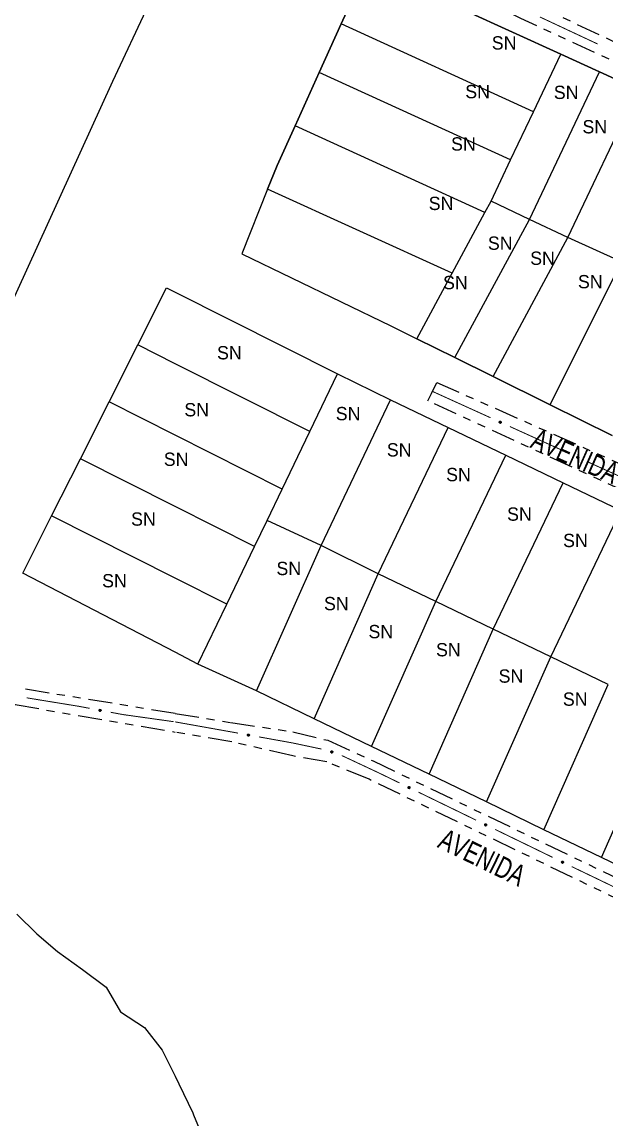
# Model space of a CAD drawing. Extents: x 203665 to 205970, y 4870865 to 4873745.
# Drawn here: x 204608.6 to 204718.4, y 4873324.7 to 4873530.9 of the extents above; entities that cross this region are included whole.
import ezdxf
from ezdxf.enums import TextEntityAlignment as Align

# ---------------------------------------------------------------- set-up
doc = ezdxf.new("R2010")
doc.units = 0
doc.header["$LTSCALE"] = 1.5
doc.header["$MEASUREMENT"] = 0
doc.linetypes.add('TRACO_25', pattern=[8, 3, -1, 1, -1, 1, -1])
for name, color, linetype in [('CD_MALHA_LOTES', 7, 'CONTINUOUS'), ('HD-CURSO-PERENE', 170, 'CONTINUOUS'), ('RU-QUADRA', 210, 'CONTINUOUS'), ('SV-EIXO-RUA-N-PAV', 6, 'CONTINUOUS'), ('SV-RUA-NAO-PAV', 7, 'CONTINUOUS'), ('SV-TXT-RUA-N-PAV', 7, 'CONTINUOUS'), ('Th_NmrPort', 1, 'CONTINUOUS')]:
    doc.layers.add(name, color=color, linetype=linetype)
doc.styles.add('ARIAL', font='ARIAL.SHX')

msp = doc.modelspace()

# ---------------------------------------------------------------- linework, layer by layer
at = {"layer": 'CD_MALHA_LOTES', "linetype": 'Continuous', "flags": 128}
for points in [[(204668.611436, 4873530.502455), (204673.57, 4873541.43)], [(204673.57, 4873541.43), (204709.876287, 4873524.818354)], [(204664.4793, 4873521.396167), (204668.611436, 4873530.502455)], [(204704.729816, 4873513.97931), (204668.611436, 4873530.502455)], [(204704.729816, 4873513.97931), (204709.876287, 4873524.818354)], [(204709.876287, 4873524.818354), (204717.150195, 4873521.490236)], [(204659.933949, 4873511.379248), (204664.4793, 4873521.396167)], [(204700.44109, 4873504.946774), (204664.4793, 4873521.396167)], [(204703.982763, 4873493.777985), (204717.150195, 4873521.490236)], [(204717.150195, 4873521.490236), (204724.424104, 4873518.162118)], [(204711.2, 4873490.35), (204724.424104, 4873518.162118)], [(204700.44109, 4873504.946774), (204704.729816, 4873513.97931)], [(204654.772231, 4873499.459038), (204656.551653, 4873503.925437), (204659.933949, 4873511.379248)], [(204695.618335, 4873495.076764), (204659.933949, 4873511.379248)], [(204696.76566, 4873497.205906), (204700.44109, 4873504.946774)], [(204654.772231, 4873499.459038), (204649.94, 4873487.33)], [(204689.464751, 4873483.657283), (204654.772231, 4873499.459038)], [(204695.618335, 4873495.076764), (204696.76566, 4873497.205906)], [(204703.982763, 4873493.777985), (204696.76566, 4873497.205906)], [(204689.464751, 4873483.657283), (204695.618335, 4873495.076764)], [(204689.994675, 4873467.796301), (204703.982763, 4873493.777985)], [(204711.2, 4873490.35), (204703.982763, 4873493.777985)], [(204697.159891, 4873464.248519), (204711.2, 4873490.35)], [(204721.308632, 4873485.790663), (204711.2, 4873490.35)], [(204649.94, 4873487.33), (204677.93, 4873473.77), (204682.829548, 4873471.34404)], [(204707.913803, 4873458.923831), (204721.308632, 4873485.790663)], [(204682.829548, 4873471.34404), (204689.464751, 4873483.657283)], [(204630.360957, 4873470.176319), (204635.757226, 4873480.89454)], [(204635.757226, 4873480.89454), (204637.387374, 4873480.073815)], [(204637.387374, 4873480.073815), (204667.897006, 4873464.713227)], [(204689.994675, 4873467.796301), (204682.829548, 4873471.34404)], [(204624.964687, 4873459.458097), (204630.360957, 4873470.176319)], [(204637.38718, 4873466.639839), (204630.360957, 4873470.176319)], [(204662.700048, 4873453.899221), (204637.38718, 4873466.639839)], [(204697.159891, 4873464.248519), (204689.994675, 4873467.796301)], [(204662.700048, 4873453.899221), (204667.897006, 4873464.713227)], [(204667.897006, 4873464.713227), (204677.898547, 4873459.843055)], [(204707.913803, 4873458.923831), (204697.159891, 4873464.248519)], [(204619.568418, 4873448.739875), (204624.964687, 4873459.458097)], [(204637.386985, 4873453.207365), (204624.964687, 4873459.458097)], [(204664.812635, 4873432.470774), (204677.898547, 4873459.843055)], [(204677.898547, 4873459.843055), (204688.717103, 4873454.650864)], [(204719.563892, 4873453.15541), (204707.913803, 4873458.923831)], [(204657.503089, 4873443.085215), (204662.700048, 4873453.899221)], [(204675.562176, 4873427.177641), (204688.717103, 4873454.650864)], [(204688.717103, 4873454.650864), (204699.535659, 4873449.458672)], [(204657.503089, 4873443.085215), (204637.386985, 4873453.207365)], [(204614.172149, 4873438.021653), (204619.568418, 4873448.739875)], [(204637.386791, 4873439.776365), (204619.568418, 4873448.739875)], [(204686.368432, 4873421.967279), (204699.535659, 4873449.458672)], [(204699.535659, 4873449.458672), (204710.354215, 4873444.266481)], [(204697.174688, 4873416.756916), (204710.354215, 4873444.266481)], [(204710.354215, 4873444.266481), (204721.17277, 4873439.074289)], [(204654.67197, 4873437.194127), (204657.503089, 4873443.085215)], [(204652.306131, 4873432.271209), (204637.386791, 4873439.776365)], [(204608.77588, 4873427.303431), (204614.172149, 4873438.021653)], [(204637.386597, 4873426.346811), (204614.172149, 4873438.021653)], [(204707.980945, 4873411.546553), (204721.17277, 4873439.074289)], [(204652.306131, 4873432.271209), (204654.67197, 4873437.194127)], [(204664.812635, 4873432.470774), (204654.67197, 4873437.194127)], [(204647.109172, 4873421.457203), (204652.306131, 4873432.271209)], [(204652.71, 4873405.13), (204664.812635, 4873432.470774)], [(204675.562176, 4873427.177641), (204664.812635, 4873432.470774)], [(204637.386395, 4873412.397019), (204608.77588, 4873427.303431)], [(204663.50963, 4873399.913244), (204675.562176, 4873427.177641)], [(204686.368432, 4873421.967279), (204675.562176, 4873427.177641)], [(204647.109172, 4873421.457203), (204637.386597, 4873426.346811)], [(204641.68, 4873410.16), (204647.109172, 4873421.457203)], [(204674.309259, 4873394.696489), (204686.368432, 4873421.967279)], [(204697.174688, 4873416.756916), (204686.368432, 4873421.967279)], [(204685.108889, 4873389.479733), (204697.174688, 4873416.756916)], [(204707.980945, 4873411.546553), (204697.174688, 4873416.756916)], [(204641.68, 4873410.16), (204637.386395, 4873412.397019)], [(204695.90852, 4873384.262977), (204707.980945, 4873411.546553)], [(204718.787202, 4873406.33619), (204707.980945, 4873411.546553)], [(204652.71, 4873405.13), (204641.68, 4873410.16)], [(204706.708152, 4873379.04622), (204718.787202, 4873406.33619)], [(204663.50963, 4873399.913244), (204652.71, 4873405.13)], [(204717.507783, 4873373.829464), (204729.59346, 4873401.125827)], [(204674.309259, 4873394.696489), (204663.50963, 4873399.913244)], [(204685.108889, 4873389.479733), (204674.309259, 4873394.696489)], [(204695.90852, 4873384.262977), (204685.108889, 4873389.479733)], [(204706.708152, 4873379.04622), (204695.90852, 4873384.262977)], [(204717.507783, 4873373.829464), (204706.708152, 4873379.04622)], [(204728.307415, 4873368.612707), (204717.507783, 4873373.829464)]]:
    msp.add_lwpolyline(points, dxfattribs=at)
at = {"layer": 'HD-CURSO-PERENE', "linetype": 'Continuous'}
msp.add_polyline3d([(204607.636565, 4873363.177758, 3.413763), (204611.416727, 4873359.507321, 3.413763), (204615.256784, 4873356.166903, 3.413763), (204619.98665, 4873352.786437, 3.413763), (204624.436573, 4873349.425987, 3.413763), (204627.087257, 4873344.805542, 3.334867), (204631.647042, 4873341.855114, 3.334867), (204634.977467, 4873337.604659, 3.334867), (204637.384772, 4873332.728563, 3.334867), (204638.098517, 4873331.284076, 3.334867), (204640.689453, 4873325.803576, 3.334867), (204640.828683, 4873325.465261, 3.334867), (204642.640329, 4873321.063158, 3.334867)], dxfattribs=at)
at = {"layer": 'RU-QUADRA', "linetype": 'Continuous', "flags": 128}
for points in [[(204724.424104, 4873518.162118), (204717.150195, 4873521.490236), (204709.876287, 4873524.818354), (204673.57, 4873541.43), (204668.611436, 4873530.502455), (204664.4793, 4873521.396167), (204659.933949, 4873511.379248), (204656.551653, 4873503.925437), (204654.772231, 4873499.459038), (204649.94, 4873487.33), (204677.93, 4873473.77), (204682.829548, 4873471.34404), (204689.994675, 4873467.796301), (204697.159891, 4873464.248519), (204707.913803, 4873458.923831), (204719.563892, 4873453.15541)], [(204728.307415, 4873368.612707), (204717.507783, 4873373.829464), (204706.708152, 4873379.04622), (204695.90852, 4873384.262977), (204685.108889, 4873389.479733), (204674.309259, 4873394.696489), (204663.50963, 4873399.913244), (204652.71, 4873405.13), (204641.68, 4873410.16), (204637.386395, 4873412.397019), (204608.77588, 4873427.303431), (204614.172149, 4873438.021653), (204619.568418, 4873448.739875), (204624.964687, 4873459.458097), (204630.360957, 4873470.176319), (204635.757226, 4873480.89454), (204637.387374, 4873480.073815), (204667.897006, 4873464.713227), (204677.898547, 4873459.843055), (204688.717103, 4873454.650864), (204699.535659, 4873449.458672), (204710.354215, 4873444.266481), (204721.17277, 4873439.074289)]]:
    msp.add_lwpolyline(points, dxfattribs=at)
at = {"layer": 'RU-QUADRA', "linetype": 'Continuous'}
msp.add_lwpolyline([(204605.63, 4873475.79), (204625.7, 4873519.74), (204632.39, 4873534.03)], dxfattribs=at)
at = {"layer": 'SV-EIXO-RUA-N-PAV', "const_width": 0.18}
for points in [[(204705.956196, 4873531.820225), (204716.824858, 4873526.733753)], [(204685.753937, 4873461.443658), (204696.681009, 4873456.48391)], [(204700.323366, 4873454.830661), (204711.250438, 4873449.870913)], [(204714.892796, 4873448.217664), (204725.819868, 4873443.257917)], [(204609.483573, 4873403.841873), (204618.366639, 4873402.395792)], [(204618.366639, 4873402.395792), (204619.277071, 4873402.247583)], [(204619.277071, 4873402.247583), (204621.319069, 4873401.864708)], [(204625.250558, 4873401.127554), (204627.216303, 4873400.758977)], [(204627.216303, 4873400.758977), (204627.502658, 4873400.705285)], [(204627.502658, 4873400.705285), (204637.117169, 4873399.35653)], [(204637.389544, 4873399.318321), (204647.234106, 4873397.562017)], [(204647.234106, 4873397.562017), (204647.707802, 4873397.477509)], [(204647.707802, 4873397.477509), (204649.202579, 4873397.208307)], [(204653.139248, 4873396.499333), (204659.04425, 4873395.435873)], [(204659.04425, 4873395.435873), (204659.482368, 4873395.356971)], [(204659.482368, 4873395.356971), (204664.916579, 4873394.205654)], [(204668.713369, 4873392.976051), (204668.91318, 4873392.901611)], [(204668.91318, 4873392.901611), (204675.058633, 4873390.021734)], [(204675.058633, 4873390.021734), (204675.581714, 4873389.776608)], [(204675.581714, 4873389.776608), (204679.55935, 4873387.843881)], [(204683.157122, 4873386.095729), (204693.950438, 4873380.851273)], [(204697.54821, 4873379.103121), (204708.341527, 4873373.858665)], [(204711.942556, 4873372.117249), (204722.756174, 4873366.914783)]]:
    msp.add_lwpolyline(points, dxfattribs=at)
at = {"layer": 'SV-EIXO-RUA-N-PAV'}
for points in [[(204698.416851, 4873455.816909), (204698.462388, 4873455.834753), (204698.505174, 4873455.840778), (204698.542305, 4873455.835532), (204698.573909, 4873455.822341), (204698.604721, 4873455.805204), (204698.631974, 4873455.781072), (204698.656289, 4873455.747589), (204698.67451, 4873455.702035), (204698.677801, 4873455.657799), (204698.674605, 4873455.62112), (204698.662747, 4873455.587374), (204698.645598, 4873455.557721), (204698.619595, 4873455.530241), (204698.585423, 4873455.505932), (204698.539173, 4873455.488718), (204698.497186, 4873455.483099), (204698.461404, 4873455.489117), (204698.427553, 4873455.501253), (204698.396307, 4873455.519125), (204698.369691, 4873455.542967), (204698.345277, 4873455.577418), (204698.328893, 4873455.623292), (204698.32281, 4873455.665104), (204698.328323, 4873455.700962), (204698.341022, 4873455.734019), (204698.357834, 4873455.765132), (204698.380952, 4873455.793537), (204698.416851, 4873455.816909)], [(204712.986281, 4873449.203912), (204713.031817, 4873449.221756), (204713.074603, 4873449.227781), (204713.111735, 4873449.222535), (204713.143338, 4873449.209344), (204713.17415, 4873449.192207), (204713.201403, 4873449.168075), (204713.225718, 4873449.134592), (204713.243939, 4873449.089038), (204713.24723, 4873449.044802), (204713.244035, 4873449.008123), (204713.232177, 4873448.974377), (204713.215027, 4873448.944724), (204713.189025, 4873448.917244), (204713.154852, 4873448.892935), (204713.108602, 4873448.875721), (204713.066616, 4873448.870102), (204713.030833, 4873448.87612), (204712.996983, 4873448.888256), (204712.965736, 4873448.906128), (204712.939121, 4873448.92997), (204712.914707, 4873448.964421), (204712.898322, 4873449.010295), (204712.89224, 4873449.052107), (204712.897753, 4873449.087965), (204712.910451, 4873449.121022), (204712.927264, 4873449.152135), (204712.950381, 4873449.18054), (204712.986281, 4873449.203912)], [(204623.163881, 4873401.630805), (204623.20385, 4873401.658992), (204623.243965, 4873401.675044), (204623.281277, 4873401.678802), (204623.315114, 4873401.673526), (204623.349123, 4873401.664229), (204623.381344, 4873401.647291), (204623.412941, 4873401.620571), (204623.441497, 4873401.580675), (204623.45524, 4873401.538499), (204623.460882, 4873401.502117), (204623.457412, 4873401.466516), (204623.447827, 4873401.433629), (204623.429126, 4873401.400743), (204623.401735, 4873401.368987), (204623.360923, 4873401.341243), (204623.321487, 4873401.325775), (204623.285302, 4873401.323088), (204623.249534, 4873401.326803), (204623.214927, 4873401.33671), (204623.183395, 4873401.353519), (204623.151471, 4873401.381156), (204623.124621, 4873401.4218), (204623.108745, 4873401.460956), (204623.10555, 4873401.497094), (204623.110001, 4873401.532226), (204623.118911, 4873401.56645), (204623.134589, 4873401.599548), (204623.163881, 4873401.630805)], [(204651.049019, 4873396.987624), (204651.088785, 4873397.016097), (204651.128784, 4873397.032436), (204651.166068, 4873397.036461), (204651.199942, 4873397.031428), (204651.234017, 4873397.022375), (204651.266358, 4873397.005668), (204651.298146, 4873396.979174), (204651.326987, 4873396.939484), (204651.341032, 4873396.897408), (204651.346934, 4873396.861067), (204651.343719, 4873396.825443), (204651.33437, 4873396.792488), (204651.315905, 4873396.759468), (204651.288742, 4873396.727517), (204651.24813, 4873396.699481), (204651.208806, 4873396.683732), (204651.172641, 4873396.680785), (204651.136847, 4873396.684244), (204651.10217, 4873396.693903), (204651.070518, 4873396.710486), (204651.038398, 4873396.737893), (204651.011257, 4873396.778344), (204650.995102, 4873396.817385), (204650.991648, 4873396.853499), (204650.995847, 4873396.888662), (204651.004511, 4873396.922949), (204651.019952, 4873396.956158), (204651.049019, 4873396.987624)], [(204666.742994, 4873393.827584), (204666.787182, 4873393.848546), (204666.829447, 4873393.857526), (204666.866853, 4873393.85487), (204666.899296, 4873393.843904), (204666.931223, 4873393.828947), (204666.960085, 4873393.806765), (204666.986666, 4873393.77505), (204667.008005, 4873393.730871), (204667.014358, 4873393.686971), (204667.013717, 4873393.650159), (204667.00423, 4873393.615671), (204666.98918, 4873393.584899), (204666.965148, 4873393.55568), (204666.932745, 4873393.529057), (204666.887801, 4873393.508675), (204666.846306, 4873393.500155), (204666.810192, 4873393.503674), (204666.775581, 4873393.513431), (204666.743169, 4873393.529092), (204666.714963, 4873393.551029), (204666.688216, 4873393.583702), (204666.668687, 4873393.628328), (204666.659717, 4873393.669617), (204666.662728, 4873393.705771), (204666.673101, 4873393.73963), (204666.687714, 4873393.771835), (204666.708803, 4873393.801776), (204666.742994, 4873393.827584)], [(204681.277113, 4873387.13161), (204681.323102, 4873387.148255), (204681.36603, 4873387.153156), (204681.403012, 4873387.146939), (204681.434259, 4873387.132923), (204681.464611, 4873387.114984), (204681.491222, 4873387.090147), (204681.514651, 4873387.056038), (204681.531671, 4873387.010022), (204681.533802, 4873386.965715), (204681.529646, 4873386.929133), (204681.516908, 4873386.895709), (204681.498987, 4873386.866515), (204681.472273, 4873386.839727), (204681.437475, 4873386.816321), (204681.39079, 4873386.800326), (204681.348671, 4873386.795809), (204681.313058, 4873386.802763), (204681.279537, 4873386.815782), (204681.24877, 4873386.834467), (204681.222788, 4873386.858999), (204681.199286, 4873386.894078), (204681.184109, 4873386.940365), (204681.179125, 4873386.982322), (204681.185576, 4873387.018023), (204681.199137, 4873387.050736), (204681.216759, 4873387.081398), (204681.240613, 4873387.109187), (204681.277113, 4873387.13161)], [(204695.668201, 4873380.139002), (204695.71419, 4873380.155647), (204695.757119, 4873380.160548), (204695.7941, 4873380.154331), (204695.825347, 4873380.140315), (204695.855699, 4873380.122376), (204695.88231, 4873380.097539), (204695.905739, 4873380.06343), (204695.92276, 4873380.017414), (204695.924891, 4873379.973107), (204695.920735, 4873379.936525), (204695.907997, 4873379.903101), (204695.890076, 4873379.873907), (204695.863362, 4873379.847119), (204695.828564, 4873379.823713), (204695.781878, 4873379.807718), (204695.739759, 4873379.803201), (204695.704147, 4873379.810154), (204695.670626, 4873379.823174), (204695.639858, 4873379.841859), (204695.613877, 4873379.866391), (204695.590375, 4873379.90147), (204695.575198, 4873379.947757), (204695.570214, 4873379.989714), (204695.576665, 4873380.025415), (204695.590225, 4873380.058128), (204695.607848, 4873380.08879), (204695.631701, 4873380.116579), (204695.668201, 4873380.139002)], [(204710.126113, 4873373.113303), (204710.172037, 4873373.130127), (204710.214946, 4873373.135195), (204710.251951, 4873373.129121), (204710.283252, 4873373.115227), (204710.313674, 4873373.097407), (204710.340381, 4873373.072673), (204710.363943, 4873373.038655), (204710.381142, 4873372.992705), (204710.383445, 4873372.948407), (204710.379431, 4873372.911809), (204710.366823, 4873372.878336), (204710.349016, 4873372.849073), (204710.322406, 4873372.822181), (204710.287699, 4873372.79864), (204710.241077, 4873372.782463), (204710.198975, 4873372.777783), (204710.163336, 4873372.784598), (204710.129765, 4873372.797487), (204710.098925, 4873372.816053), (204710.072848, 4873372.840483), (204710.04921, 4873372.87547), (204710.033853, 4873372.921698), (204710.028706, 4873372.963636), (204710.035018, 4873372.999361), (204710.048452, 4873373.032127), (204710.065955, 4873373.062857), (204710.0897, 4873373.090739), (204710.126113, 4873373.113303)]]:
    msp.add_lwpolyline(points, close=True, dxfattribs=at)
for points in [[(204698.398924, 4873455.803238), (204698.661412, 4873455.724555)], [(204698.416851, 4873455.816909), (204698.656289, 4873455.747589)], [(204698.44205, 4873455.825621), (204698.637223, 4873455.767003)], [(204698.462388, 4873455.834753), (204698.631974, 4873455.781072)], [(204698.486763, 4873455.838293), (204698.609878, 4873455.795898)], [(204698.505174, 4873455.840778), (204698.604721, 4873455.805204)], [(204698.32281, 4873455.665104), (204698.645598, 4873455.557721)], [(204698.327414, 4873455.642389), (204698.627856, 4873455.54498)], [(204698.328323, 4873455.700962), (204698.662747, 4873455.587374)], [(204698.328409, 4873455.680898), (204698.651217, 4873455.573338)], [(204698.328893, 4873455.623292), (204698.619595, 4873455.530241)], [(204698.33686, 4873455.716024), (204698.665995, 4873455.602595)], [(204698.341022, 4873455.734019), (204698.674605, 4873455.62112)], [(204698.341214, 4873455.600161), (204698.599525, 4873455.518879)], [(204698.345277, 4873455.577418), (204698.585423, 4873455.505932)], [(204698.35333, 4873455.749008), (204698.67241, 4873455.64314)], [(204698.357834, 4873455.765132), (204698.677801, 4873455.657799)], [(204698.363482, 4873455.560083), (204698.555042, 4873455.500109)], [(204698.369691, 4873455.542967), (204698.539173, 4873455.488718)], [(204698.373642, 4873455.777251), (204698.672163, 4873455.682213)], [(204698.380952, 4873455.793537), (204698.67451, 4873455.702035)], [(204698.387214, 4873455.529831), (204698.512135, 4873455.488115)], [(204698.396307, 4873455.519125), (204698.497186, 4873455.483099)], [(204712.89224, 4873449.052107), (204713.215027, 4873448.944724)], [(204712.896843, 4873449.029392), (204713.197286, 4873448.931983)], [(204712.897753, 4873449.087965), (204713.232177, 4873448.974377)], [(204712.897839, 4873449.067901), (204713.220647, 4873448.960341)], [(204712.898322, 4873449.010295), (204713.189025, 4873448.917244)], [(204712.906289, 4873449.103027), (204713.235425, 4873448.989598)], [(204712.910451, 4873449.121022), (204713.244035, 4873449.008123)], [(204712.910643, 4873448.987164), (204713.168955, 4873448.905882)], [(204712.914707, 4873448.964421), (204713.154852, 4873448.892935)], [(204712.922759, 4873449.136011), (204713.24184, 4873449.030143)], [(204712.927264, 4873449.152135), (204713.24723, 4873449.044802)], [(204712.932912, 4873448.947086), (204713.124471, 4873448.887112)], [(204712.939121, 4873448.92997), (204713.108602, 4873448.875721)], [(204712.943071, 4873449.164254), (204713.241593, 4873449.069216)], [(204712.950381, 4873449.18054), (204713.243939, 4873449.089038)], [(204712.956643, 4873448.916834), (204713.081564, 4873448.875118)], [(204712.965736, 4873448.906128), (204713.066616, 4873448.870102)], [(204712.968353, 4873449.190241), (204713.230842, 4873449.111558)], [(204712.986281, 4873449.203912), (204713.225718, 4873449.134592)], [(204713.01148, 4873449.212624), (204713.206652, 4873449.154006)], [(204713.031817, 4873449.221756), (204713.201403, 4873449.168075)], [(204713.056193, 4873449.225296), (204713.179308, 4873449.182901)], [(204713.074603, 4873449.227781), (204713.17415, 4873449.192207)], [(204623.10555, 4873401.497094), (204623.457412, 4873401.466516)], [(204623.108745, 4873401.460956), (204623.447827, 4873401.433629)], [(204623.110001, 4873401.532226), (204623.460882, 4873401.502117)], [(204623.11025, 4873401.513757), (204623.456937, 4873401.482072)], [(204623.110417, 4873401.47763), (204623.449561, 4873401.450136)], [(204623.11838, 4873401.549717), (204623.4535, 4873401.522977)], [(204623.118632, 4873401.439994), (204623.433635, 4873401.417026)], [(204623.118911, 4873401.56645), (204623.45524, 4873401.538499)], [(204623.124621, 4873401.4218), (204623.429126, 4873401.400743)], [(204623.131373, 4873401.581988), (204623.443945, 4873401.560865)], [(204623.134589, 4873401.599548), (204623.441497, 4873401.580675)], [(204623.142102, 4873401.402274), (204623.412344, 4873401.384923)], [(204623.14973, 4873401.613254), (204623.423408, 4873401.599423)], [(204623.151471, 4873401.381156), (204623.401735, 4873401.368987)], [(204623.163881, 4873401.630805), (204623.412941, 4873401.620571)], [(204623.173284, 4873401.368661), (204623.373618, 4873401.356088)], [(204623.183395, 4873401.353519), (204623.360923, 4873401.341243)], [(204623.186276, 4873401.645274), (204623.389796, 4873401.63488)], [(204623.203543, 4873401.34494), (204623.334809, 4873401.33421)], [(204623.20385, 4873401.658992), (204623.381344, 4873401.647291)], [(204623.214927, 4873401.33671), (204623.321487, 4873401.325775)], [(204623.226678, 4873401.668241), (204623.356351, 4873401.656422)], [(204623.243965, 4873401.675044), (204623.349123, 4873401.664229)], [(204650.991648, 4873396.853499), (204651.343719, 4873396.825443)], [(204650.995102, 4873396.817385), (204651.33437, 4873396.792488)], [(204650.995847, 4873396.888662), (204651.346934, 4873396.861067)], [(204650.996228, 4873396.870195), (204651.343133, 4873396.840995)], [(204650.996654, 4873396.83407), (204651.335986, 4873396.809007)], [(204651.0041, 4873396.906212), (204651.339404, 4873396.881874)], [(204651.004511, 4873396.922949), (204651.341032, 4873396.897408)], [(204651.005138, 4873396.796494), (204651.320297, 4873396.775784)], [(204651.011257, 4873396.778344), (204651.315905, 4873396.759468)], [(204651.016861, 4873396.938576), (204651.329577, 4873396.919692)], [(204651.019952, 4873396.956158), (204651.326987, 4873396.939484)], [(204651.028878, 4873396.758943), (204651.299237, 4873396.743528)], [(204651.034994, 4873396.969972), (204651.308765, 4873396.958102)], [(204651.038398, 4873396.737893), (204651.288742, 4873396.727517)], [(204651.049019, 4873396.987624), (204651.298146, 4873396.979174)], [(204651.060299, 4873396.725555), (204651.260719, 4873396.714417)], [(204651.070518, 4873396.710486), (204651.24813, 4873396.699481)], [(204651.07131, 4873397.002253), (204651.274899, 4873396.993317)], [(204651.088785, 4873397.016097), (204651.266358, 4873397.005668)], [(204651.090728, 4873396.702051), (204651.222067, 4873396.692262)], [(204651.10217, 4873396.693903), (204651.208806, 4873396.683732)], [(204651.111547, 4873397.025509), (204651.241301, 4873397.01462)], [(204651.128784, 4873397.032436), (204651.234017, 4873397.022375)], [(204666.659717, 4873393.669617), (204666.98918, 4873393.584899)], [(204666.662728, 4873393.705771), (204667.00423, 4873393.615671)], [(204666.664206, 4873393.685762), (204666.993702, 4873393.600868)], [(204666.665886, 4873393.647276), (204666.972366, 4873393.570957)], [(204666.668687, 4873393.628328), (204666.965148, 4873393.55568)], [(204666.670198, 4873393.721389), (204667.006413, 4873393.63108)], [(204666.673101, 4873393.73963), (204667.013717, 4873393.650159)], [(204666.682584, 4873393.606108), (204666.945915, 4873393.542952)], [(204666.684339, 4873393.755437), (204667.009999, 4873393.671972)], [(204666.687714, 4873393.771835), (204667.014358, 4873393.686971)], [(204666.688216, 4873393.583702), (204666.932745, 4873393.529057)], [(204666.702641, 4873393.785022), (204667.00704, 4873393.710934)], [(204666.707581, 4873393.567673), (204666.902841, 4873393.521139)], [(204666.708803, 4873393.801776), (204667.008005, 4873393.730871)], [(204666.714963, 4873393.551029), (204666.887801, 4873393.508675)], [(204666.726059, 4873393.812701), (204666.993376, 4873393.752428)], [(204666.733355, 4873393.539141), (204666.860871, 4873393.506197)], [(204666.742994, 4873393.827584), (204666.986666, 4873393.77505)], [(204666.743169, 4873393.529092), (204666.846306, 4873393.500155)], [(204666.767528, 4873393.838024), (204666.966298, 4873393.793095)], [(204666.787182, 4873393.848546), (204666.960085, 4873393.806765)], [(204666.811253, 4873393.853769), (204666.937014, 4873393.820022)], [(204666.829447, 4873393.857526), (204666.931223, 4873393.828947)], [(204681.179125, 4873386.982322), (204681.498987, 4873386.866515)], [(204681.183131, 4873386.959494), (204681.480918, 4873386.854244)], [(204681.184109, 4873386.940365), (204681.472273, 4873386.839727)], [(204681.185136, 4873386.997964), (204681.505014, 4873386.88198)], [(204681.185576, 4873387.018023), (204681.516908, 4873386.895709)], [(204681.194504, 4873387.032856), (204681.520554, 4873386.910839)], [(204681.19582, 4873386.916919), (204681.451912, 4873386.828894)], [(204681.199137, 4873387.050736), (204681.529646, 4873386.929133)], [(204681.199286, 4873386.894078), (204681.437475, 4873386.816321)], [(204681.211833, 4873387.065397), (204681.528029, 4873386.951202)], [(204681.216759, 4873387.081398), (204681.533802, 4873386.965715)], [(204681.21703, 4873386.876272), (204681.406952, 4873386.811296)], [(204681.222788, 4873386.858999), (204681.39079, 4873386.800326)], [(204681.232878, 4873387.093098), (204681.528806, 4873386.990268)], [(204681.23996, 4873386.845408), (204681.363746, 4873386.800432)], [(204681.240613, 4873387.109187), (204681.531671, 4873387.010022)], [(204681.24877, 4873386.834467), (204681.348671, 4873386.795809)], [(204681.258833, 4873387.118414), (204681.519169, 4873387.032878)], [(204681.277113, 4873387.13161), (204681.514651, 4873387.056038)], [(204681.302531, 4873387.139659), (204681.4961, 4873387.075945)], [(204681.323102, 4873387.148255), (204681.491222, 4873387.090147)], [(204681.347561, 4873387.151154), (204681.469523, 4873387.105547)], [(204681.36603, 4873387.153156), (204681.464611, 4873387.114984)], [(204695.570214, 4873379.989714), (204695.890076, 4873379.873907)], [(204695.57422, 4873379.966886), (204695.872006, 4873379.861636)], [(204695.575198, 4873379.947757), (204695.863362, 4873379.847119)], [(204695.576225, 4873380.005356), (204695.896103, 4873379.889372)], [(204695.576665, 4873380.025415), (204695.907997, 4873379.903101)], [(204695.585593, 4873380.040248), (204695.911642, 4873379.918231)], [(204695.586908, 4873379.924311), (204695.843001, 4873379.836286)], [(204695.590225, 4873380.058128), (204695.920735, 4873379.936525)], [(204695.590375, 4873379.90147), (204695.828564, 4873379.823713)], [(204695.602922, 4873380.072789), (204695.919118, 4873379.958594)], [(204695.607848, 4873380.08879), (204695.924891, 4873379.973107)], [(204695.608119, 4873379.883664), (204695.79804, 4873379.818688)], [(204695.613877, 4873379.866391), (204695.781878, 4873379.807718)], [(204695.623967, 4873380.10049), (204695.919895, 4873379.99766)], [(204695.631049, 4873379.8528), (204695.754834, 4873379.807824)], [(204695.631701, 4873380.116579), (204695.92276, 4873380.017414)], [(204695.639858, 4873379.841859), (204695.739759, 4873379.803201)], [(204695.649922, 4873380.125806), (204695.910258, 4873380.04027)], [(204695.668201, 4873380.139002), (204695.905739, 4873380.06343)], [(204695.69362, 4873380.147051), (204695.887189, 4873380.083337)], [(204695.71419, 4873380.155647), (204695.88231, 4873380.097539)], [(204695.73865, 4873380.158546), (204695.860611, 4873380.112939)], [(204695.757119, 4873380.160548), (204695.855699, 4873380.122376)], [(204710.028706, 4873372.963636), (204710.349016, 4873372.849073)], [(204710.032801, 4873372.940824), (204710.330994, 4873372.836732)], [(204710.033853, 4873372.921698), (204710.322406, 4873372.822181)], [(204710.034656, 4873372.979301), (204710.354982, 4873372.864561)], [(204710.035018, 4873372.999361), (204710.366823, 4873372.878336)], [(204710.043889, 4873373.014229), (204710.37041, 4873372.89348)], [(204710.045655, 4873372.898298), (204710.302087, 4873372.811269)], [(204710.048452, 4873373.032127), (204710.379431, 4873372.911809)], [(204710.04921, 4873372.87547), (204710.287699, 4873372.79864)], [(204710.061091, 4873373.046837), (204710.377729, 4873372.933872)], [(204710.065955, 4873373.062857), (204710.383445, 4873372.948407)], [(204710.067023, 4873372.857733), (204710.257196, 4873372.793497)], [(204710.072848, 4873372.840483), (204710.241077, 4873372.782463)], [(204710.082028, 4873373.07462), (204710.378354, 4873372.972941)], [(204710.0897, 4873373.090739), (204710.381142, 4873372.992705)], [(204710.090073, 4873372.826959), (204710.214032, 4873372.782464)], [(204710.098925, 4873372.816053), (204710.198975, 4873372.777783)], [(204710.107884, 4873373.100036), (204710.368551, 4873373.015513)], [(204710.126113, 4873373.113303), (204710.363943, 4873373.038655)], [(204710.1515, 4873373.121451), (204710.345315, 4873373.05849)], [(204710.172037, 4873373.130127), (204710.340381, 4873373.072673)], [(204710.196485, 4873373.133121), (204710.318623, 4873373.087989)], [(204710.214946, 4873373.135195), (204710.313674, 4873373.097407)]]:
    msp.add_lwpolyline(points, dxfattribs=at)
at = {"layer": 'SV-RUA-NAO-PAV', "linetype": 'TRACO_25'}
for points in [[(204890.5, 4873445.11, 7.649497), (204845.7, 4873465.27, 8.08716), (204770.74, 4873500.03, 8.281677), (204702.39, 4873531.53, 8.340033), (204672.45, 4873546.6, 8.2525), (204668.63, 4873551.05, 8.32058), (204666.68, 4873556.63, 8.310855), (204667.008349, 4873569.009336, 8.310855), (204667.25, 4873578.12, 8.777697), (204667.11, 4873584.53, 8.65126), (204663.49, 4873592.02, 8.641535), (204660.01, 4873596.18, 8.777697), (204652.14, 4873601.85, 8.943036), (204637.389248, 4873609.491468, 8.943036)], [(204907.56, 4873441.08, 7.795384), (204870.24, 4873457.5, 7.912095), (204826.45, 4873477.72, 8.2525), (204782.24, 4873497.74, 8.398388), (204704, 4873534.64, 8.437291), (204676.92, 4873548.73, 8.349758), (204671.94, 4873554.01, 8.349758), (204670.57, 4873559.1, 8.32058), (204670.24, 4873563.82, 8.359485), (204670.58, 4873583.26, 8.631808), (204671.99, 4873584.83, 8.631808), (204675.02, 4873584.9, 8.631808), (204678.97, 4873583.57, 8.641535), (204694.7, 4873576.42, 8.680438), (204702.54, 4873573.82, 8.699889), (204710.75, 4873571.27, 8.806874), (204724.95, 4873566.78, 8.923585), (204768.76, 4873551.34, 8.904133), (204776.29, 4873550.22, 8.884681), (204783.38, 4873548.01, 8.874955), (204815.17, 4873537.22, 8.787422), (204871.66, 4873518.43, 8.515099)], [(204889.14, 4873362.03, 7.095122), (204869.61, 4873372, 6.997863), (204863.16, 4873374.96, 6.978412), (204850.04, 4873379.74, 6.929782), (204839.6, 4873383.9, 6.949234), (204828.9, 4873388.5, 6.997863), (204818.42, 4873394.5, 7.172929), (204779.78, 4873415.62, 7.270188), (204733.8, 4873437.15, 7.260462), (204684.89, 4873459.68, 7.260462), (204685.553977, 4873461.035457, 7.260462), (204686.58, 4873463.13, 7.211833), (204734.42, 4873441.89, 7.435527), (204781.23, 4873419.94, 7.435527), (204819.804231, 4873397.39016, 7.065945), (204831.21, 4873391.24, 7.095122), (204840.59, 4873387.03, 7.114574), (204851.22, 4873382.89, 7.134026), (204869.67, 4873375.68, 7.192381), (204890.05, 4873364.82, 7.250736)], [(204503.753588, 4873300.304601, 6.16525), (204512.34048, 4873319.109565, 5.958148), (204515.870385, 4873326.895684, 5.958148), (204521.780331, 4873340.36261, 5.958148), (204525.079599, 4873347.810864, 5.597339), (204530.7, 4873365.68, 5.655694), (204534.375298, 4873377.856857, 5.645968), (204537.25, 4873389.88, 5.636242), (204538.4, 4873396.39, 5.850212), (204537.960019, 4873405.565784, 5.811308), (204536.85, 4873411.51, 5.782131), (204533.17, 4873424.64, 5.743227), (204533.58, 4873425.57, 5.743227), (204534.687457, 4873426.016226, 5.743227), (204537.85, 4873425.11, 5.869663), (204572.22, 4873417.46, 5.675146), (204578.84, 4873415.18, 5.66542), (204585.4, 4873411.84, 5.714049), (204590.85, 4873408.49, 5.714049), (204598.27, 4873405.31, 5.694598), (204607.32, 4873402.57, 5.66542), (204637.386178, 4873397.39534, 5.840486)], [(204637.386228, 4873400.89661, 5.908567), (204608.57, 4873405.56, 5.908567)], [(204637.386228, 4873400.89661, 5.908567), (204647.87, 4873399.2, 6.093358), (204659.54, 4873397.46, 5.986374), (204666.07, 4873395.86, 5.821034), (204674.59, 4873391.98, 6.035003), (204750.42625, 4873355.520075, 5.928563), (204813.200855, 4873324.746462, 6.293456), (204819.080014, 4873321.864357, 6.293456), (204857.636541, 4873302.861139, 6.56959), (204862.285707, 4873302.060852, 6.56959), (204865.474562, 4873303.570794, 6.56959), (204875.339858, 4873324.208564, 6.993655)], [(204822.634837, 4873300.29987, 6.184974), (204825.152975, 4873306.262999, 6.184974), (204825.371351, 4873311.92337, 6.254007), (204823.457851, 4873316.456368, 6.234283), (204816.221206, 4873319.914369, 6.332903), (204806.131448, 4873324.769209, 5.948287), (204755.316892, 4873349.219404, 5.948287), (204673.85, 4873388.53, 5.743227), (204665.93, 4873391.78, 5.743227), (204659.5, 4873392.92, 5.821034), (204648.05, 4873395.56, 5.840486), (204637.386178, 4873397.39534, 5.840486)]]:
    msp.add_polyline3d(points, dxfattribs=at)

# ---------------------------------------------------------------- texts
at = {"layer": 'SV-TXT-RUA-N-PAV', "style": 'ARIAL', "width": 0.7}
for rotation, p in [(336, (204703.935431, 4873450.947535)), (334, (204686.515464, 4873375.824742))]:
    msp.add_text('AVENIDA', height=4, rotation=rotation, dxfattribs=at).set_placement(p)
at = {"layer": 'Th_NmrPort', "color": 1}
for p in [(204696.90831, 4873526.949835), (204691.925166, 4873517.791625), (204708.570617, 4873517.654133), (204713.957799, 4873511.189514), (204689.259589, 4873507.960017), (204685.056509, 4873496.781613), (204696.180097, 4873489.304085), (204704.126191, 4873486.475815), (204687.7501, 4873481.899522), (204713.106337, 4873482.068625), (204645.263043, 4873468.709009), (204639.116423, 4873457.996328), (204667.581265, 4873457.265657), (204677.180894, 4873450.453018), (204635.252833, 4873448.688589), (204688.328849, 4873445.808036), (204699.78647, 4873438.376066), (204629.106213, 4873437.449054), (204710.315095, 4873433.421419), (204656.43331, 4873428.157106), (204623.662063, 4873425.858284), (204665.370222, 4873421.556687), (204673.731189, 4873416.292375), (204686.427472, 4873412.886055), (204698.194758, 4873407.931408), (204710.27171, 4873403.596092)]:
    msp.add_text('SN', height=2.5, dxfattribs=at).set_placement(p, align=Align.MIDDLE_LEFT)

doc.saveas('drawing.dxf')
